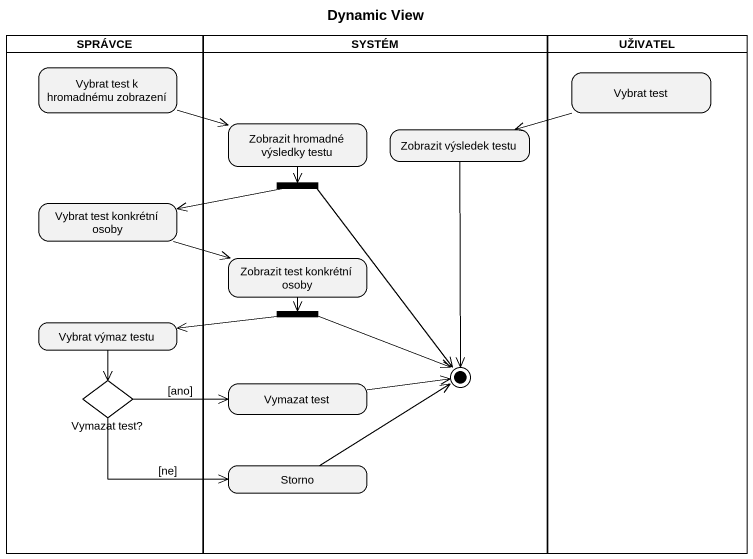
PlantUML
@startuml
title Dynamic View
hide empty description
state SPRÁVCE <<partition>> {
  state "Vybrat test k hromadnému zobrazení" as Vybrat_test_k_hromadnému
  state "Vybrat test konkrétní osoby" as Vybrat_test_konkrétní_osoby
  state "Vybrat výmaz testu" as Vybrat_výmaz_testu
  state "Vymazat test?" as Vymazat_test <<choice>>
}
state SYSTÉM <<partition>> {
  state "Zobrazit hromadné výsledky testu" as Zobrazit_hromadné_výsledky
  state "Zobrazit výsledek testu" as Zobrazit_výsledek_testu
  state fork1 <<fork>>
  state "Zobrazit test konkrétní osoby" as Zobrazit_test_konkrétní
  state fork2 <<fork>>
  state "Vymazat test" as Vymazat_test_2
  state Storno
  Zobrazit_výsledek_testu --> [*]
  fork1 --> [*]
  fork2 -right-> [*]
  Vymazat_test_2 -right-> [*]
  Storno -up-> [*]
}
state UŽIVATEL <<partition>> {
  state "Vybrat test" as Vybrat_test
}
Vybrat_test_k_hromadnému -right-> Zobrazit_hromadné_výsledky
Vybrat_test -left-> Zobrazit_výsledek_testu
Zobrazit_hromadné_výsledky --> fork1
Vybrat_test_konkrétní_osoby -right-> Zobrazit_test_konkrétní
fork1 -left-> Vybrat_test_konkrétní_osoby
Zobrazit_test_konkrétní --> fork2
Vybrat_výmaz_testu --> Vymazat_test
fork2 -left-> Vybrat_výmaz_testu
Vymazat_test -right-> Vymazat_test_2 : [ano]
Vymazat_test -right-> Storno : [ne]
@enduml
